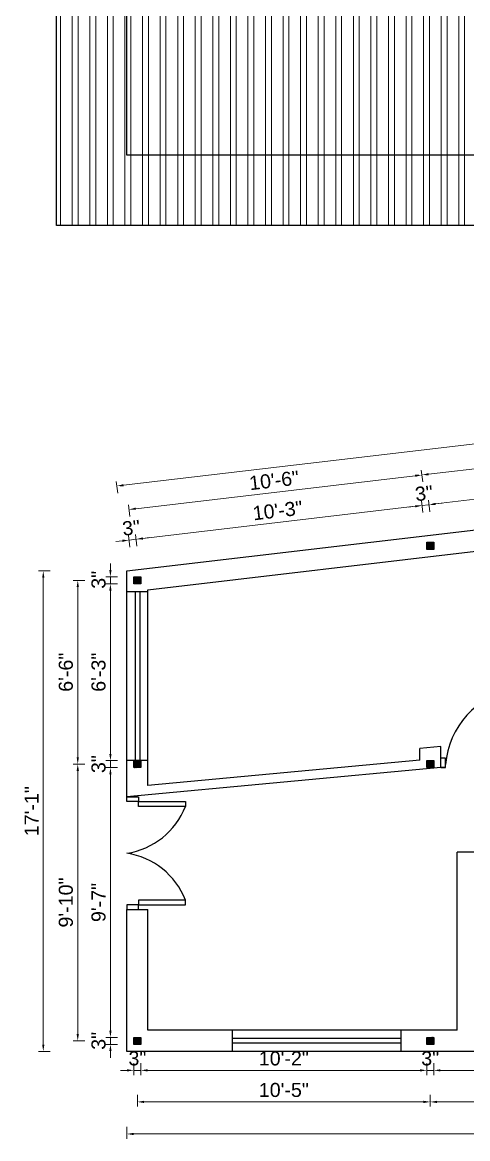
# Model space of a CAD drawing. Header units: inches. Extents: x 54699 to 80583, y -8431 to -3547.
# Drawn here: x 76569.3 to 76759.4, y -5192.8 to -4716.7 of the extents above; entities that cross this region are included whole.
import ezdxf

# ---------------------------------------------------------------- set-up
doc = ezdxf.new("R2010")
doc.units = ezdxf.units.IN
doc.header["$LTSCALE"] = 0.5
doc.header["$MEASUREMENT"] = 0
doc.header["$PDMODE"] = 66
for name, color, linetype, lineweight in [('DIM_LINE', 173, 'Continuous', 20), ('steps', 253, 'Continuous', 20), ('Toilet', 7, 'Continuous', 25), ('truss', 1, 'Continuous', 25)]:
    doc.layers.add(name, color=color, linetype=linetype, lineweight=lineweight)
doc.layers.add('DIMENSION', color=5, linetype='Continuous')
doc.styles.add('Lettring Text', font='arial.ttf')
doc.dimstyles.new('Copy of Standard', dxfattribs={"dimtxt": 6, "dimasz": 2.875, "dimexe": 2, "dimexo": 4, "dimgap": 2, "dimtad": 1, "dimdec": 0, "dimrnd": 1, "dimzin": 0, "dimdsep": 46, "dimlunit": 4, "dimtxsty": 'Lettring Text', "dimcen": 0.1, "dimclrd": 7, "dimclre": 7, "dimclrt": 7, "dimazin": 0, "dimtfac": 0.645, "dimtdec": 0, "dimtmove": 1, "dimatfit": 0, "dimfxl": 3, "dimfxlon": 1, "dimtfillclr": 256, "dimtolj": 1, "dimtzin": 0, "dimlwd": -1, "dimlwe": -1, "dimarcsym": 2})
pattern_1 = [(135, (71845.57601, -79083.93757), (-0.08838834765, -0.08838834765), [])]
pattern_2 = [(135, (71845.57601, -79084.43757), (-0.08838834765, -0.08838834765), [])]
pattern_3 = [(270, (71845.576, -79370.686), (7.5, -9e-16), []), (270, (71843.076, -79373.186), (7.5, -9e-16), [])]

# ---------------------------------------------------------------- blocks, each defined once
blk = doc.blocks.new('*D1021')
at = {"layer": 'Defpoints', "color": 0, "ltscale": 0.5, "transparency": 16777216}
for p in [(76606.87, -5149.54), (76616.89, -5149.54), (76616.89, -5152.54)]:
    blk.add_point(p, dxfattribs=at)
at = {"layer": 'steps', "color": 7, "ltscale": 0.5, "transparency": 16777216}
for p, q in [((76606.87, -5146.66), (76606.87, -5143.79)), ((76609.87, -5149.54), (76604.87, -5149.54)), ((76606.87, -5152.54), (76606.87, -5149.54)), ((76609.87, -5152.54), (76604.87, -5152.54)), ((76606.87, -5155.41), (76606.87, -5158.29))]:
    blk.add_line(p, q, dxfattribs=at)
for points in [[(76606.39, -5146.66), (76607.35, -5146.66), (76606.87, -5149.54)], [(76606.39, -5155.41), (76607.35, -5155.41), (76606.87, -5152.54)]]:
    blk.add_solid(points, dxfattribs=at)
at = {"layer": 'steps', "color": 7, "ltscale": 0.5, "transparency": 16777216, "insert": (76601.81, -5151.04), "char_height": 6, "attachment_point": 5, "rotation": 90, "style": 'Lettring Text'}
blk.add_mtext('\\A1;3"', dxfattribs=at)
blk = doc.blocks.new('*D1022')
at = {"layer": 'Defpoints', "color": 0, "transparency": 16777216}
for p in [(76606.87, -5034.54), (76616.89, -5034.54), (76616.89, -5149.54)]:
    blk.add_point(p, dxfattribs=at)
at = {"layer": 'steps', "color": 7, "transparency": 16777216}
for p, q in [((76609.87, -5034.54), (76604.87, -5034.54)), ((76606.87, -5146.66), (76606.87, -5037.41)), ((76609.87, -5149.54), (76604.87, -5149.54))]:
    blk.add_line(p, q, dxfattribs=at)
for points in [[(76606.39, -5037.41), (76607.35, -5037.41), (76606.87, -5034.54)], [(76606.39, -5146.66), (76607.35, -5146.66), (76606.87, -5149.54)]]:
    blk.add_solid(points, dxfattribs=at)
at = {"layer": 'steps', "color": 7, "transparency": 16777216, "insert": (76601.81, -5092.04), "char_height": 6, "attachment_point": 5, "rotation": 90, "style": 'Lettring Text'}
blk.add_mtext('\\A1;9\'-7"', dxfattribs=at)
blk = doc.blocks.new('*D1023')
at = {"layer": 'Defpoints', "color": 0, "transparency": 16777216}
for p in [(76606.87, -5031.54), (76616.89, -5031.54), (76616.89, -5034.54)]:
    blk.add_point(p, dxfattribs=at)
at = {"layer": 'steps', "color": 7, "transparency": 16777216}
for p, q in [((76606.87, -5028.66), (76606.87, -5025.79)), ((76609.87, -5031.54), (76604.87, -5031.54)), ((76606.87, -5034.54), (76606.87, -5031.54)), ((76609.87, -5034.54), (76604.87, -5034.54)), ((76606.87, -5037.41), (76606.87, -5040.29))]:
    blk.add_line(p, q, dxfattribs=at)
for points in [[(76606.39, -5028.66), (76607.35, -5028.66), (76606.87, -5031.54)], [(76606.39, -5037.41), (76607.35, -5037.41), (76606.87, -5034.54)]]:
    blk.add_solid(points, dxfattribs=at)
at = {"layer": 'steps', "color": 7, "transparency": 16777216, "insert": (76601.81, -5033.04), "char_height": 6, "attachment_point": 5, "rotation": 90, "style": 'Lettring Text'}
blk.add_mtext('\\A1;3"', dxfattribs=at)
blk = doc.blocks.new('*D1024')
at = {"layer": 'Defpoints', "color": 0, "transparency": 16777216}
for p in [(76606.87, -4956.17), (76616.89, -4956.17), (76616.89, -5031.54)]:
    blk.add_point(p, dxfattribs=at)
at = {"layer": 'steps', "color": 7, "transparency": 16777216}
for p, q in [((76609.87, -4956.17), (76604.87, -4956.17)), ((76606.87, -5028.66), (76606.87, -4959.04)), ((76609.87, -5031.54), (76604.87, -5031.54))]:
    blk.add_line(p, q, dxfattribs=at)
for points in [[(76606.39, -4959.04), (76607.35, -4959.04), (76606.87, -4956.17)], [(76606.39, -5028.66), (76607.35, -5028.66), (76606.87, -5031.54)]]:
    blk.add_solid(points, dxfattribs=at)
at = {"layer": 'steps', "color": 7, "transparency": 16777216, "insert": (76601.81, -4993.85), "char_height": 6, "attachment_point": 5, "rotation": 90, "style": 'Lettring Text'}
blk.add_mtext('\\A1;6\'-3"', dxfattribs=at)
blk = doc.blocks.new('*D1025')
at = {"layer": 'Defpoints', "color": 0, "transparency": 16777216}
for p in [(76606.87, -4953.17), (76616.89, -4953.17), (76616.89, -4956.17)]:
    blk.add_point(p, dxfattribs=at)
at = {"layer": 'steps', "color": 7, "transparency": 16777216}
for p, q in [((76606.87, -4950.29), (76606.87, -4947.42)), ((76609.87, -4953.17), (76604.87, -4953.17)), ((76606.87, -4956.17), (76606.87, -4953.17)), ((76609.87, -4956.17), (76604.87, -4956.17)), ((76606.87, -4959.04), (76606.87, -4961.92))]:
    blk.add_line(p, q, dxfattribs=at)
for points in [[(76606.39, -4950.29), (76607.35, -4950.29), (76606.87, -4953.17)], [(76606.39, -4959.04), (76607.35, -4959.04), (76606.87, -4956.17)]]:
    blk.add_solid(points, dxfattribs=at)
at = {"layer": 'steps', "color": 7, "transparency": 16777216, "insert": (76601.81, -4954.44), "char_height": 6, "attachment_point": 5, "rotation": 90, "style": 'Lettring Text'}
blk.add_mtext('\\A1;3"', dxfattribs=at)
blk = doc.blocks.new('*D1026')
at = {"layer": 'Defpoints', "color": 0, "transparency": 16777216}
for p in [(76592.93, -5033.04), (76618.39, -5033.04), (76618.39, -5151.04)]:
    blk.add_point(p, dxfattribs=at)
at = {"layer": 'steps', "color": 7, "transparency": 16777216}
for p, q in [((76595.93, -5033.04), (76590.93, -5033.04)), ((76592.93, -5148.16), (76592.93, -5035.91)), ((76595.93, -5151.04), (76590.93, -5151.04))]:
    blk.add_line(p, q, dxfattribs=at)
for points in [[(76592.45, -5035.91), (76593.41, -5035.91), (76592.93, -5033.04)], [(76592.45, -5148.16), (76593.41, -5148.16), (76592.93, -5151.04)]]:
    blk.add_solid(points, dxfattribs=at)
at = {"layer": 'steps', "color": 7, "transparency": 16777216, "insert": (76587.86, -5092.04), "char_height": 6, "attachment_point": 5, "rotation": 90, "style": 'Lettring Text'}
blk.add_mtext('\\A1;9\'-10"', dxfattribs=at)
blk = doc.blocks.new('*D1027')
at = {"layer": 'Defpoints', "color": 0, "transparency": 16777216}
for p in [(76592.93, -4954.67), (76618.39, -4954.67), (76618.39, -5033.04)]:
    blk.add_point(p, dxfattribs=at)
at = {"layer": 'steps', "color": 7, "transparency": 16777216}
for p, q in [((76595.93, -4954.67), (76590.93, -4954.67)), ((76592.93, -5030.16), (76592.93, -4957.54)), ((76595.93, -5033.04), (76590.93, -5033.04))]:
    blk.add_line(p, q, dxfattribs=at)
for points in [[(76592.45, -4957.54), (76593.41, -4957.54), (76592.93, -4954.67)], [(76592.45, -5030.16), (76593.41, -5030.16), (76592.93, -5033.04)]]:
    blk.add_solid(points, dxfattribs=at)
at = {"layer": 'steps', "color": 7, "transparency": 16777216, "insert": (76587.86, -4993.85), "char_height": 6, "attachment_point": 5, "rotation": 90, "style": 'Lettring Text'}
blk.add_mtext('\\A1;6\'-6"', dxfattribs=at)
blk = doc.blocks.new('*D1028')
at = {"layer": 'Defpoints', "color": 0, "transparency": 16777216}
for p in [(76578.2, -4950.67), (76613.89, -4950.67), (76613.89, -5155.54)]:
    blk.add_point(p, dxfattribs=at)
at = {"layer": 'steps', "color": 7, "transparency": 16777216}
for p, q in [((76581.2, -4950.67), (76576.2, -4950.67)), ((76578.2, -5152.66), (76578.2, -4953.54)), ((76581.2, -5155.54), (76576.2, -5155.54))]:
    blk.add_line(p, q, dxfattribs=at)
for points in [[(76577.72, -4953.54), (76578.68, -4953.54), (76578.2, -4950.67)], [(76577.72, -5152.66), (76578.68, -5152.66), (76578.2, -5155.54)]]:
    blk.add_solid(points, dxfattribs=at)
at = {"layer": 'steps', "color": 7, "transparency": 16777216, "insert": (76573.19, -5053.1), "char_height": 6, "attachment_point": 5, "rotation": 90, "style": 'Lettring Text'}
blk.add_mtext('\\A1;17\'-1"', dxfattribs=at)
blk = doc.blocks.new('*D1040')
at = {"layer": 'Defpoints', "color": 0, "transparency": 16777216}
for p in [(76744.89, -5152.54), (76828.89, -5152.54), (76744.89, -5163.62)]:
    blk.add_point(p, dxfattribs=at)
at = {"layer": 'steps', "color": 7, "transparency": 16777216}
for p, q in [((76744.89, -5160.62), (76744.89, -5165.62)), ((76826.01, -5163.62), (76747.76, -5163.62)), ((76828.89, -5160.62), (76828.89, -5165.62))]:
    blk.add_line(p, q, dxfattribs=at)
for points in [[(76747.76, -5163.14), (76747.76, -5164.1), (76744.89, -5163.62)], [(76826.01, -5163.14), (76826.01, -5164.1), (76828.89, -5163.62)]]:
    blk.add_solid(points, dxfattribs=at)
at = {"layer": 'steps', "color": 7, "transparency": 16777216, "insert": (76786.89, -5158.62), "char_height": 6, "attachment_point": 5, "style": 'Lettring Text'}
blk.add_mtext("\\A1;7'", dxfattribs=at)
blk = doc.blocks.new('*D1041')
at = {"layer": 'Defpoints', "color": 0, "transparency": 16777216}
for p in [(76741.89, -5152.54), (76744.89, -5152.54), (76741.89, -5163.62)]:
    blk.add_point(p, dxfattribs=at)
at = {"layer": 'steps', "color": 7, "transparency": 16777216}
for p, q in [((76739.01, -5163.62), (76736.14, -5163.62)), ((76741.89, -5160.62), (76741.89, -5165.62)), ((76744.89, -5163.62), (76741.89, -5163.62)), ((76744.89, -5160.62), (76744.89, -5165.62)), ((76747.76, -5163.62), (76750.64, -5163.62))]:
    blk.add_line(p, q, dxfattribs=at)
for points in [[(76739.01, -5163.14), (76739.01, -5164.1), (76741.89, -5163.62)], [(76747.76, -5163.14), (76747.76, -5164.1), (76744.89, -5163.62)]]:
    blk.add_solid(points, dxfattribs=at)
at = {"layer": 'steps', "color": 7, "transparency": 16777216, "insert": (76743.39, -5158.56), "char_height": 6, "attachment_point": 5, "style": 'Lettring Text'}
blk.add_mtext('\\A1;3"', dxfattribs=at)
blk = doc.blocks.new('*D1042')
at = {"layer": 'Defpoints', "color": 0, "transparency": 16777216}
for p in [(76619.89, -5152.54), (76741.89, -5152.54), (76619.89, -5163.62)]:
    blk.add_point(p, dxfattribs=at)
at = {"layer": 'steps', "color": 7, "transparency": 16777216}
for p, q in [((76619.89, -5160.62), (76619.89, -5165.62)), ((76739.01, -5163.62), (76622.76, -5163.62)), ((76741.89, -5160.62), (76741.89, -5165.62))]:
    blk.add_line(p, q, dxfattribs=at)
for points in [[(76622.76, -5163.14), (76622.76, -5164.1), (76619.89, -5163.62)], [(76739.01, -5163.14), (76739.01, -5164.1), (76741.89, -5163.62)]]:
    blk.add_solid(points, dxfattribs=at)
at = {"layer": 'steps', "color": 7, "transparency": 16777216, "insert": (76680.89, -5158.56), "char_height": 6, "attachment_point": 5, "style": 'Lettring Text'}
blk.add_mtext('\\A1;10\'-2"', dxfattribs=at)
blk = doc.blocks.new('*D1043')
at = {"layer": 'Defpoints', "color": 0, "transparency": 16777216}
for p in [(76616.89, -5152.54), (76619.89, -5152.54), (76616.89, -5163.62)]:
    blk.add_point(p, dxfattribs=at)
at = {"layer": 'steps', "color": 7, "transparency": 16777216}
for p, q in [((76614.01, -5163.62), (76611.14, -5163.62)), ((76616.89, -5160.62), (76616.89, -5165.62)), ((76619.89, -5163.62), (76616.89, -5163.62)), ((76619.89, -5160.62), (76619.89, -5165.62)), ((76622.76, -5163.62), (76625.64, -5163.62))]:
    blk.add_line(p, q, dxfattribs=at)
for points in [[(76614.01, -5163.14), (76614.01, -5164.1), (76616.89, -5163.62)], [(76622.76, -5163.14), (76622.76, -5164.1), (76619.89, -5163.62)]]:
    blk.add_solid(points, dxfattribs=at)
at = {"layer": 'steps', "color": 7, "transparency": 16777216, "insert": (76618.39, -5158.56), "char_height": 6, "attachment_point": 5, "style": 'Lettring Text'}
blk.add_mtext('\\A1;3"', dxfattribs=at)
blk = doc.blocks.new('*D1045')
at = {"layer": 'Defpoints', "color": 0, "transparency": 16777216}
for p in [(76743.39, -5151.04), (76830.39, -5151.04), (76743.39, -5177.07)]:
    blk.add_point(p, dxfattribs=at)
at = {"layer": 'steps', "color": 7, "transparency": 16777216}
for p, q in [((76743.39, -5174.07), (76743.39, -5179.07)), ((76830.39, -5174.07), (76830.39, -5179.07)), ((76827.51, -5177.07), (76746.26, -5177.07))]:
    blk.add_line(p, q, dxfattribs=at)
for points in [[(76746.26, -5176.59), (76746.26, -5177.55), (76743.39, -5177.07)], [(76827.51, -5176.59), (76827.51, -5177.55), (76830.39, -5177.07)]]:
    blk.add_solid(points, dxfattribs=at)
at = {"layer": 'steps', "color": 7, "transparency": 16777216, "insert": (76786.89, -5172.01), "char_height": 6, "attachment_point": 5, "style": 'Lettring Text'}
blk.add_mtext('\\A1;7\'-3"', dxfattribs=at)
blk = doc.blocks.new('*D1046')
at = {"layer": 'Defpoints', "color": 0, "transparency": 16777216}
for p in [(76618.39, -5151.04), (76743.39, -5151.04), (76618.39, -5177.07)]:
    blk.add_point(p, dxfattribs=at)
at = {"layer": 'steps', "color": 7, "transparency": 16777216}
for p, q in [((76618.39, -5174.07), (76618.39, -5179.07)), ((76743.39, -5174.07), (76743.39, -5179.07)), ((76740.51, -5177.07), (76621.26, -5177.07))]:
    blk.add_line(p, q, dxfattribs=at)
for points in [[(76621.26, -5176.59), (76621.26, -5177.55), (76618.39, -5177.07)], [(76740.51, -5176.59), (76740.51, -5177.55), (76743.39, -5177.07)]]:
    blk.add_solid(points, dxfattribs=at)
at = {"layer": 'steps', "color": 7, "transparency": 16777216, "insert": (76680.89, -5172.01), "char_height": 6, "attachment_point": 5, "style": 'Lettring Text'}
blk.add_mtext('\\A1;10\'-5"', dxfattribs=at)
blk = doc.blocks.new('*D1047')
at = {"layer": 'Defpoints', "color": 0, "transparency": 16777216}
for p in [(76613.89, -5155.54), (76985.89, -5155.54), (76613.89, -5190.75)]:
    blk.add_point(p, dxfattribs=at)
at = {"layer": 'steps', "color": 7, "transparency": 16777216}
for p, q in [((76613.89, -5187.75), (76613.89, -5192.75)), ((76985.89, -5187.75), (76985.89, -5192.75)), ((76983.01, -5190.75), (76616.76, -5190.75))]:
    blk.add_line(p, q, dxfattribs=at)
for points in [[(76616.76, -5190.27), (76616.76, -5191.23), (76613.89, -5190.75)], [(76983.01, -5190.27), (76983.01, -5191.23), (76985.89, -5190.75)]]:
    blk.add_solid(points, dxfattribs=at)
at = {"layer": 'steps', "color": 7, "transparency": 16777216, "insert": (76799.89, -5185.69), "char_height": 6, "attachment_point": 5, "style": 'Lettring Text'}
blk.add_mtext("\\A1;31'", dxfattribs=at)
blk = doc.blocks.new('*D1013')
at = {"layer": 'Defpoints', "color": 0, "transparency": 16777216}
for p in [(76617.84, -4937.13), (76616.89, -4954.84), (76619.89, -4954.49)]:
    blk.add_point(p, dxfattribs=at)
at = {"layer": 'steps', "color": 7, "transparency": 16777216}
for p, q in [((76615.19, -4940.46), (76614.61, -4935.5)), ((76618.19, -4940.11), (76617.61, -4935.14)), ((76620.7, -4936.79), (76623.55, -4936.46)), ((76611.99, -4937.82), (76609.13, -4938.15)), ((76614.84, -4937.48), (76617.84, -4937.13))]:
    blk.add_line(p, q, dxfattribs=at)
for points in [[(76620.64, -4936.32), (76620.75, -4937.27), (76617.84, -4937.13)], [(76611.93, -4937.34), (76612.04, -4938.29), (76614.84, -4937.48)]]:
    blk.add_solid(points, dxfattribs=at)
at = {"layer": 'steps', "color": 7, "transparency": 16777216, "insert": (76615.75, -4932.27), "char_height": 6, "attachment_point": 5, "rotation": 6.7164, "style": 'Lettring Text'}
blk.add_mtext('\\A1;3"', dxfattribs=at)
blk = doc.blocks.new('*D1014')
at = {"layer": 'Defpoints', "color": 0, "transparency": 16777216}
for p in [(76739.84, -4922.76), (76741.89, -4940.12), (76619.89, -4954.49)]:
    blk.add_point(p, dxfattribs=at)
at = {"layer": 'steps', "color": 7, "transparency": 16777216}
for p, q in [((76740.19, -4925.74), (76739.61, -4920.78)), ((76620.7, -4936.79), (76736.99, -4923.1)), ((76618.19, -4940.11), (76617.61, -4935.14))]:
    blk.add_line(p, q, dxfattribs=at)
for points in [[(76736.93, -4922.62), (76737.04, -4923.57), (76739.84, -4922.76)], [(76620.64, -4936.32), (76620.75, -4937.27), (76617.84, -4937.13)]]:
    blk.add_solid(points, dxfattribs=at)
at = {"layer": 'steps', "color": 7, "transparency": 16777216, "insert": (76678.25, -4924.91), "char_height": 6, "attachment_point": 5, "rotation": 6.7164, "style": 'Lettring Text'}
blk.add_mtext('\\A1;10\'-3"', dxfattribs=at)
blk = doc.blocks.new('*D1015')
at = {"layer": 'Defpoints', "color": 0, "transparency": 16777216}
for p in [(76742.84, -4922.41), (76741.89, -4940.12), (76744.89, -4939.77)]:
    blk.add_point(p, dxfattribs=at)
at = {"layer": 'steps', "color": 7, "transparency": 16777216}
for p, q in [((76740.19, -4925.74), (76739.61, -4920.78)), ((76743.19, -4925.39), (76742.61, -4920.42)), ((76745.7, -4922.07), (76748.55, -4921.74)), ((76736.99, -4923.1), (76734.13, -4923.43)), ((76739.84, -4922.76), (76742.84, -4922.41))]:
    blk.add_line(p, q, dxfattribs=at)
for points in [[(76745.64, -4921.6), (76745.75, -4922.55), (76742.84, -4922.41)], [(76736.93, -4922.62), (76737.04, -4923.57), (76739.84, -4922.76)]]:
    blk.add_solid(points, dxfattribs=at)
at = {"layer": 'steps', "color": 7, "transparency": 16777216, "insert": (76740.75, -4917.55), "char_height": 6, "attachment_point": 5, "rotation": 6.7164, "style": 'Lettring Text'}
blk.add_mtext('\\A1;3"', dxfattribs=at)
blk = doc.blocks.new('*D1016')
at = {"layer": 'Defpoints', "color": 0, "transparency": 16777216}
for p in [(76826.84, -4912.52), (76828.89, -4929.88), (76744.89, -4939.77)]:
    blk.add_point(p, dxfattribs=at)
at = {"layer": 'steps', "color": 7, "transparency": 16777216}
for p, q in [((76827.19, -4915.5), (76826.61, -4910.53)), ((76745.7, -4922.07), (76823.99, -4912.85)), ((76743.19, -4925.39), (76742.61, -4920.42))]:
    blk.add_line(p, q, dxfattribs=at)
for points in [[(76823.93, -4912.38), (76824.04, -4913.33), (76826.84, -4912.52)], [(76745.64, -4921.6), (76745.75, -4922.55), (76742.84, -4922.41)]]:
    blk.add_solid(points, dxfattribs=at)
at = {"layer": 'steps', "color": 7, "transparency": 16777216, "insert": (76784.26, -4912.48), "char_height": 6, "attachment_point": 5, "rotation": 6.7164, "style": 'Lettring Text'}
blk.add_mtext('\\A1;7\'-1"', dxfattribs=at)
blk = doc.blocks.new('*D1049')
at = {"layer": 'Defpoints', "color": 0, "transparency": 16777216}
for p in [(76739.83, -4909.73), (76830.39, -4929.7), (76743.39, -4939.95)]:
    blk.add_point(p, dxfattribs=at)
at = {"layer": 'steps', "color": 7, "transparency": 16777216}
for p, q in [((76827.18, -4902.46), (76826.59, -4897.5)), ((76823.97, -4899.82), (76742.68, -4909.39)), ((76740.18, -4912.71), (76739.59, -4907.74))]:
    blk.add_line(p, q, dxfattribs=at)
for points in [[(76823.92, -4899.34), (76824.03, -4900.3), (76826.83, -4899.48)], [(76742.63, -4908.92), (76742.74, -4909.87), (76739.83, -4909.73)]]:
    blk.add_solid(points, dxfattribs=at)
at = {"layer": 'steps', "color": 7, "transparency": 16777216, "insert": (76782.74, -4899.64), "char_height": 6, "attachment_point": 5, "rotation": 6.7164, "style": 'Lettring Text'}
blk.add_mtext('\\A1;7\'-4"', dxfattribs=at)
blk = doc.blocks.new('*D1020')
at = {"layer": 'Defpoints', "color": 0, "transparency": 16777216}
for p in [(76614.83, -4924.45), (76743.39, -4939.95), (76618.39, -4954.67)]:
    blk.add_point(p, dxfattribs=at)
at = {"layer": 'steps', "color": 7, "transparency": 16777216}
for p, q in [((76740.18, -4912.71), (76739.59, -4907.74)), ((76736.97, -4910.06), (76617.68, -4924.11)), ((76615.18, -4927.43), (76614.59, -4922.46))]:
    blk.add_line(p, q, dxfattribs=at)
for points in [[(76736.92, -4909.59), (76737.03, -4910.54), (76739.83, -4909.73)], [(76617.63, -4923.64), (76617.74, -4924.59), (76614.83, -4924.45)]]:
    blk.add_solid(points, dxfattribs=at)
at = {"layer": 'steps', "color": 7, "transparency": 16777216, "insert": (76676.74, -4912.06), "char_height": 6, "attachment_point": 5, "rotation": 6.7164, "style": 'Lettring Text'}
blk.add_mtext('\\A1;10\'-6"', dxfattribs=at)
blk = doc.blocks.new('*D1050')
at = {"layer": 'Defpoints', "color": 0, "transparency": 16777216}
for p in [(76981.62, -4870.64), (76985.89, -4906.86), (76613.89, -4950.67)]:
    blk.add_point(p, dxfattribs=at)
at = {"layer": 'steps', "color": 7, "transparency": 16777216}
for p, q in [((76981.97, -4873.62), (76981.39, -4868.65)), ((76612.48, -4914.11), (76978.77, -4870.97)), ((76609.97, -4917.42), (76609.39, -4912.46))]:
    blk.add_line(p, q, dxfattribs=at)
for points in [[(76978.71, -4870.5), (76978.82, -4871.45), (76981.62, -4870.64)], [(76612.42, -4913.63), (76612.53, -4914.58), (76609.62, -4914.44)]]:
    blk.add_solid(points, dxfattribs=at)
at = {"layer": 'steps', "color": 7, "transparency": 16777216, "insert": (76795.03, -4887.51), "char_height": 6, "attachment_point": 5, "rotation": 6.7164, "style": 'Lettring Text'}
blk.add_mtext('\\A1;31\'-3"', dxfattribs=at)

msp = doc.modelspace()

# ---------------------------------------------------------------- hatches: boundary and pattern name
at = {"layer": 'DIM_LINE'}
h = msp.add_hatch(dxfattribs=at)
h.set_pattern_fill('ANSI32', color=256, scale=20, angle=225)
h.set_pattern_definition(pattern_3)
h.paths.add_polyline_path([(76613.89, -4568.52), (76613.89, -4773.39), (76920.17, -4773.39), (76920.17, -4532.45)])
h.paths.add_polyline_path([(76844.54, -4661.73), (76858.99, -4661.73), (76858.99, -4705.06), (76844.54, -4705.06)], flags=16)
h.paths.add_polyline_path([(76762.99, -4661.73), (76762.99, -4705.06), (76748.54, -4705.06), (76748.54, -4661.73)], flags=16)
h.paths.add_polyline_path([(76666.99, -4661.73), (76666.99, -4705.06), (76652.54, -4705.06), (76652.54, -4661.73)], flags=16)
h = msp.add_hatch(dxfattribs=at)
h.set_pattern_fill('ANSI32', color=256, scale=20, angle=225)
h.set_pattern_definition(pattern_3)
h.paths.add_polyline_path([(76613.89, -4773.39), (76613.89, -4568.52), (76583.89, -4572.05), (76583.89, -4803.39), (76920.17, -4803.39), (76920.17, -4773.39)])
at = {"layer": 'Toilet'}
h = msp.add_hatch(dxfattribs=at)
h.set_pattern_fill('ANSI31', color=256, angle=90)
h.set_pattern_definition(pattern_1)
h.paths.add_polyline_path([(76741.89, -4938.45), (76741.89, -4941.45), (76744.89, -4941.45), (76744.89, -4938.45)])
h = msp.add_hatch(dxfattribs=at)
h.set_pattern_fill('ANSI31', color=256, angle=90)
h.set_pattern_definition(pattern_1)
h.paths.add_polyline_path([(76616.89, -4953.17), (76616.89, -4956.17), (76619.89, -4956.17), (76619.89, -4953.17)])
h = msp.add_hatch(dxfattribs=at)
h.set_pattern_fill('ANSI31', color=256, angle=90)
h.set_pattern_definition(pattern_2)
h.paths.add_polyline_path([(76619.89, -5034.54), (76619.89, -5031.54), (76616.89, -5031.54), (76616.89, -5034.54)])
h = msp.add_hatch(dxfattribs=at)
h.set_pattern_fill('ANSI31', color=256, angle=90)
h.set_pattern_definition(pattern_2)
h.paths.add_polyline_path([(76744.89, -5031.54), (76741.89, -5031.54), (76741.89, -5034.54), (76744.89, -5034.54)])
h = msp.add_hatch(dxfattribs=at)
h.set_pattern_fill('ANSI31', color=256, angle=90)
h.set_pattern_definition(pattern_1)
h.paths.add_polyline_path([(76616.89, -5152.54), (76619.89, -5152.54), (76619.89, -5149.54), (76616.89, -5149.54)])
h = msp.add_hatch(dxfattribs=at)
h.set_pattern_fill('ANSI31', color=256, angle=90)
h.set_pattern_definition(pattern_1)
h.paths.add_polyline_path([(76741.89, -5149.54), (76741.89, -5152.54), (76744.89, -5152.54), (76744.89, -5149.54)])

# ---------------------------------------------------------------- linework, layer by layer
at = {"layer": 'DIMENSION', "ltscale": 7}
for p, q in [((76622.89, -4959.54), (76613.89, -4959.54)), ((76617.39, -4959.54), (76617.39, -5031.54)), ((76619.39, -4959.54), (76619.39, -5031.54)), ((76622.89, -5031.54), (76613.89, -5031.54)), ((76749.89, -5030.54), (76747.89, -5030.54)), ((76749.89, -5034.54), (76749.89, -5030.54)), ((76749.89, -5034.54), (76747.89, -5034.54)), ((76658.89, -5146.54), (76658.89, -5155.54)), ((76730.89, -5150.04), (76658.89, -5150.04)), ((76730.89, -5146.54), (76730.89, -5155.54)), ((76730.89, -5152.04), (76658.89, -5152.04))]:
    msp.add_line(p, q, dxfattribs=at)
for points in [[(76618.89, -5047.04), (76618.89, -5049.04), (76613.89, -5049.04), (76613.89, -5047.04)], [(76618.89, -5049.04), (76638.89, -5049.04), (76638.89, -5051.04), (76618.89, -5051.04)], [(76618.89, -5095.04), (76618.89, -5093.04), (76613.89, -5093.04), (76613.89, -5095.04)], [(76618.89, -5093.04), (76638.89, -5093.04), (76638.89, -5091.04), (76618.89, -5091.04)]]:
    msp.add_lwpolyline(points, close=True, dxfattribs=at)
for centre, radius, start, end in [((76785.98, -5036.43), 36.23, 100.9657, 174.9754), ((76609.17, -5039.51), 31.88, 278.5176, 338.802), ((76609.17, -5102.57), 31.88, 21.198, 81.4824)]:
    msp.add_arc(centre, radius, start, end, dxfattribs=at)
at = {"layer": 'Toilet'}
for p, q in [((76613.89, -4773.39), (76613.89, -4568.52)), ((76583.89, -4803.39), (76583.89, -4572.05)), ((76985.89, -4773.39), (76613.89, -4773.39)), ((77015.89, -4803.39), (76583.89, -4803.39)), ((76613.89, -4950.67), (76985.89, -4906.86)), ((76622.89, -4958.67), (76788.89, -4939.12)), ((76613.89, -5047.04), (76613.89, -4950.67)), ((76622.89, -5042.18), (76622.89, -4958.67)), ((76747.89, -5025.5), (76738.89, -5026.34)), ((76738.89, -5031.36), (76738.89, -5026.34)), ((76747.89, -5034.54), (76747.89, -5025.5)), ((76738.89, -5031.36), (76622.89, -5042.18)), ((76747.89, -5034.54), (76747.89, -5030.54)), ((76747.89, -5034.54), (76613.89, -5047.04)), ((76747.89, -5034.54), (76749.89, -5034.54)), ((76793.89, -5070.54), (76754.89, -5070.54)), ((76754.89, -5146.54), (76754.89, -5070.54)), ((76613.89, -5155.54), (76613.89, -5095.04)), ((76613.89, -5095.04), (76622.89, -5095.04)), ((76622.89, -5146.54), (76622.89, -5095.04)), ((76754.89, -5146.54), (76622.89, -5146.54)), ((76985.89, -5155.54), (76613.89, -5155.54))]:
    msp.add_line(p, q, dxfattribs=at)
for points in [[(76741.89, -4941.45), (76741.89, -4938.45), (76744.89, -4938.45), (76744.89, -4941.45)], [(76616.89, -4956.17), (76616.89, -4953.17), (76619.89, -4953.17), (76619.89, -4956.17)], [(76616.89, -5034.54), (76616.89, -5031.54), (76619.89, -5031.54), (76619.89, -5034.54)], [(76741.89, -5034.54), (76741.89, -5031.54), (76744.89, -5031.54), (76744.89, -5034.54)], [(76616.89, -5152.54), (76616.89, -5149.54), (76619.89, -5149.54), (76619.89, -5152.54)], [(76741.89, -5152.54), (76741.89, -5149.54), (76744.89, -5149.54), (76744.89, -5152.54)]]:
    msp.add_lwpolyline(points, close=True, dxfattribs=at)
at = {"layer": 'truss', "ltscale": 7}
msp.add_line((76747.89, -5034.54), (76747.89, -5030.54), dxfattribs=at)

# ---------------------------------------------------------------- dimensions: what is measured, and where the dimension line sits
at = {"layer": 'steps'}
dim = msp.add_aligned_dim(p1=(76613.89, -4950.67), p2=(76985.89, -4906.86), distance=36.47, dimstyle='Copy of Standard', dxfattribs=at)
dim.commit()
dim.dimension.update_dxf_attribs({"geometry": '*D1050', "text_midpoint": (76795.03, -4887.51)})
for base, p1, p2, angle, picture, middle in [((76739.83, -4909.73), (76830.39, -4929.7), (76743.39, -4939.95), 6.7164, '*D1049', (76782.74, -4899.64)), ((76614.83, -4924.45), (76743.39, -4939.95), (76618.39, -4954.67), 6.7164, '*D1020', (76676.74, -4912.06)), ((76826.84, -4912.52), (76744.89, -4939.77), (76828.89, -4929.88), 186.7164, '*D1016', (76784.26, -4912.48)), ((76739.84, -4922.76), (76619.89, -4954.49), (76741.89, -4940.12), 186.7164, '*D1014', (76678.25, -4924.91)), ((76578.2, -4950.67), (76613.89, -5155.54), (76613.89, -4950.67), 90, '*D1028', (76573.19, -5053.1)), ((76592.93, -4954.67), (76618.39, -5033.04), (76618.39, -4954.67), 90, '*D1027', (76587.86, -4993.85)), ((76606.87, -4956.17), (76616.89, -5031.54), (76616.89, -4956.17), 90, '*D1024', (76601.81, -4993.85)), ((76592.93, -5033.04), (76618.39, -5151.04), (76618.39, -5033.04), 90, '*D1026', (76587.86, -5092.04)), ((76606.87, -5034.54), (76616.89, -5149.54), (76616.89, -5034.54), 90, '*D1022', (76601.81, -5092.04)), ((76613.89, -5190.75), (76985.89, -5155.54), (76613.89, -5155.54), 180, '*D1047', (76799.89, -5185.69)), ((76618.39, -5177.07), (76743.39, -5151.04), (76618.39, -5151.04), 180, '*D1046', (76680.89, -5172.01)), ((76619.89, -5163.62), (76741.89, -5152.54), (76619.89, -5152.54), 180, '*D1042', (76680.89, -5158.56)), ((76743.39, -5177.07), (76830.39, -5151.04), (76743.39, -5151.04), 180, '*D1045', (76786.89, -5172.01)), ((76744.89, -5163.62), (76828.89, -5152.54), (76744.89, -5152.54), 180, '*D1040', (76786.89, -5158.62))]:
    dim = msp.add_linear_dim(base=base, p1=p1, p2=p2, angle=angle, dimstyle='Copy of Standard', dxfattribs=at)
    dim.commit()
    dim.dimension.update_dxf_attribs({"geometry": picture, "text_midpoint": middle})
for base, p1, p2, angle, picture, middle, dimtype in [((76742.84, -4922.41), (76741.89, -4940.12), (76744.89, -4939.77), 186.7164, '*D1015', (76741.34, -4922.58), 160), ((76617.84, -4937.13), (76616.89, -4954.84), (76619.89, -4954.49), 6.7164, '*D1013', (76616.34, -4937.31), 161), ((76606.87, -4953.17), (76616.89, -4956.17), (76616.89, -4953.17), 90, '*D1025', (76606.87, -4954.44), 160), ((76606.87, -5031.54), (76616.89, -5034.54), (76616.89, -5031.54), 90, '*D1023', (76606.87, -5033.04), 160), ((76616.89, -5163.62), (76619.89, -5152.54), (76616.89, -5152.54), 180, '*D1043', (76618.39, -5163.62), 160), ((76741.89, -5163.62), (76744.89, -5152.54), (76741.89, -5152.54), 180, '*D1041', (76743.39, -5163.62), 160)]:
    dim = msp.add_linear_dim(base=base, p1=p1, p2=p2, angle=angle, dimstyle='Copy of Standard', dxfattribs=at)
    dim.commit()
    dim.dimension.update_dxf_attribs({"geometry": picture, "text_midpoint": middle, "dimtype": dimtype})
at = {"layer": 'steps', "ltscale": 0.5}
dim = msp.add_linear_dim(base=(76606.87, -5149.54), p1=(76616.89, -5152.54), p2=(76616.89, -5149.54), angle=90, dimstyle='Copy of Standard', dxfattribs=at)
dim.commit()
dim.dimension.update_dxf_attribs({"geometry": '*D1021', "text_midpoint": (76606.87, -5151.04), "dimtype": 160})

doc.saveas('drawing.dxf')
